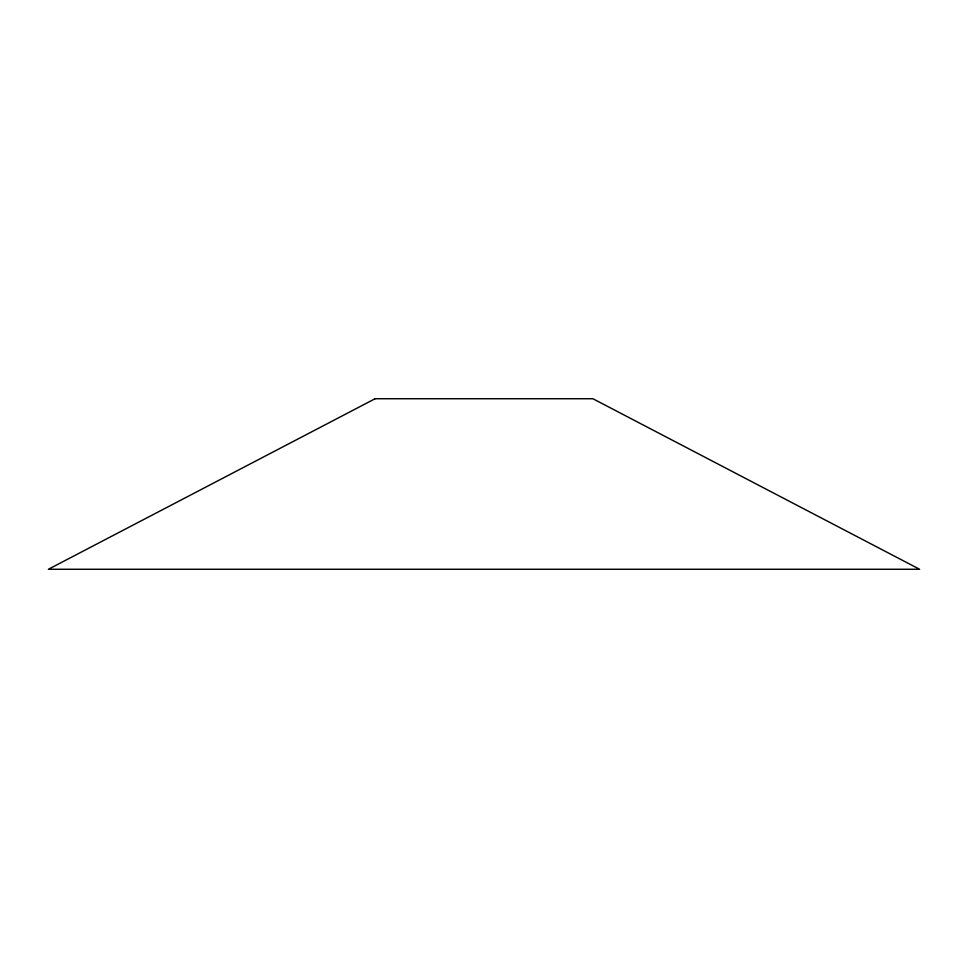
<?xml version="1.0" encoding="UTF-8"?>
<svg xmlns="http://www.w3.org/2000/svg" width="968" height="968" viewBox="0 0 968 968"><rect width="100%" height="100%" fill="white"/><g stroke="black" fill="none" stroke-linecap="round" stroke-linejoin="round"><path stroke-width="1.45" d="M375.1 398.731L48.4 569.269L919.6 569.269L592.9 398.731L375.1 398.731"/></g></svg>
